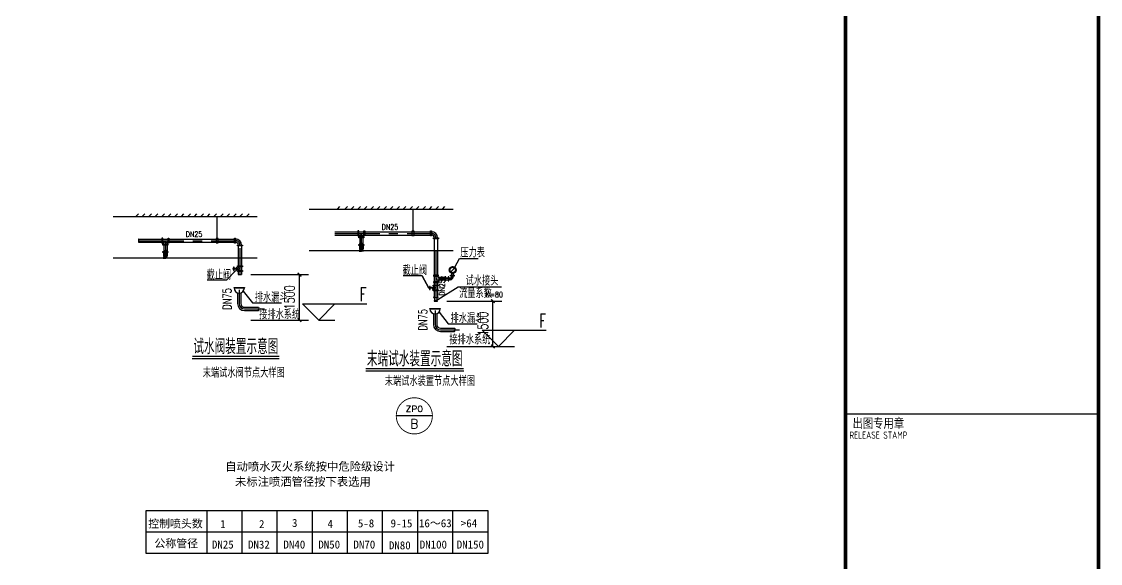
# Model space of a CAD drawing. Extents: x 1475400 to 1714963, y -629303 to -315532.
# Drawn here: x 1641670 to 1671520, y -446568 to -431595 of the extents above; entities that cross this region are included whole.
import ezdxf
from ezdxf.enums import TextEntityAlignment as Align

# ---------------------------------------------------------------- set-up
doc = ezdxf.new("R2010")
doc.units = 0
doc.header["$LTSCALE"] = 1000
doc.linetypes.add('CENTER', pattern=[2, 1.25, -0.25, 0.25, -0.25])
for name, color, linetype in [('BTTK', 7, 'Continuous'), ('FLANGE', 7, 'Continuous'), ('P-ANNO-LEVL', 3, 'Continuous'), ('PUB_TITLE', 4, 'Continuous'), ('W-DIM', 4, 'Continuous'), ('W_DIM', 4, 'Continuous'), ('WP_CENTER', 5, 'CENTER'), ('WP_D', 4, 'Continuous'), ('WP_L_LG', 6, 'Continuous')]:
    doc.layers.add(name, color=color, linetype=linetype)
doc.styles.add('_TWT_CIRCLE', font='COMPLEX', dxfattribs={"width": 1.1, "height": 3, "bigfont": 'HZTXT'})
doc.styles.add('_TWT_DIM_ELE', font='SIMPLEX', dxfattribs={"width": 0.8, "height": 3.5, "bigfont": 'HZTXT'})
doc.styles.add('A_DIM_T3', font='SIMPLEX', dxfattribs={"width": 0.7, "bigfont": 'HZ'})
doc.styles.add('H1', font='')
doc.styles.add('HZ', font='txt.shx', dxfattribs={"width": 0.9, "bigfont": 'hztxt.shx'})
doc.styles.add('HZ(TK)', font='geniso.shx', dxfattribs={"width": 0.9, "bigfont": 'hztxt.shx'})
doc.styles.get('H1').set_extended_font_data('SimSun')
doc.dimstyles.new('_TWT_ARCH&&100', dxfattribs={"dimtxt": 280, "dimasz": 100, "dimexe": 250, "dimexo": 300, "dimgap": 135, "dimtad": 1, "dimdec": 0, "dimzin": 0, "dimdsep": 46, "dimtxsty": 'A_DIM_T3', "dimblk": 'ARCHTICK', "dimcen": 0.09, "dimclrt": 7, "dimazin": 2, "dimtfac": 1, "dimtdec": 0, "dimtix": 1, "dimtmove": 2, "dimatfit": 3, "dimfxl": 1, "dimtolj": 1, "dimtzin": 0, "dimarcsym": 0})

# ---------------------------------------------------------------- blocks, each defined once
blk = doc.blocks.new('$FL')
for p, q in [((-0.5, -0.5), (-0.5, 0.5)), ((-0.5, 0.5), (0.5, 0.5)), ((0.5, 0.5), (0.5, -0.5)), ((0.5, -0.5), (-0.5, -0.5))]:
    blk.add_line(p, q)
blk = doc.blocks.new('_ArchTick')
at = {"color": 0, "linetype": 'ByBlock', "const_width": 0.4}
blk.add_lwpolyline([(-0.5, -0.5), (0.5, 0.5)], dxfattribs=at)
blk = doc.blocks.new('*D180')
at = {"layer": 'Defpoints', "color": 0, "transparency": 16777216}
for p in [(1653132, -439318), (1654712, -439318), (1653132, -440572)]:
    blk.add_point(p, dxfattribs=at)
at = {"layer": 'W-DIM', "color": 0, "lineweight": -2, "transparency": 16777216}
for p, q in [((1653432, -439318), (1654962, -439318)), ((1654712, -440572), (1654712, -439318)), ((1653432, -440572), (1654962, -440572))]:
    blk.add_line(p, q, dxfattribs=at)
at = {"layer": 'W-DIM', "color": 0, "lineweight": -2, "transparency": 16777216, "xscale": 100, "yscale": 100, "zscale": 100}
for p, rotation in [((1654712, -439318), 90), ((1654712, -440572), 270)]:
    blk.add_blockref('_ArchTick', p, dxfattribs=dict(at, rotation=rotation))
at = {"layer": 'W-DIM', "color": 7, "transparency": 16777216, "insert": (1654437, -439945), "char_height": 280, "attachment_point": 5, "rotation": 90, "style": 'A_DIM_T3'}
blk.add_mtext('\\A1;1500', dxfattribs=at)
blk = doc.blocks.new('*D181')
at = {"layer": 'Defpoints', "color": 0, "transparency": 16777216}
for p in [(1647712, -438588), (1649361, -438588), (1647712, -439842)]:
    blk.add_point(p, dxfattribs=at)
at = {"layer": 'W-DIM', "color": 0, "lineweight": -2, "transparency": 16777216}
for p, q in [((1648012, -438588), (1649611, -438588)), ((1649361, -439842), (1649361, -438588)), ((1648012, -439842), (1649611, -439842))]:
    blk.add_line(p, q, dxfattribs=at)
at = {"layer": 'W-DIM', "color": 0, "lineweight": -2, "transparency": 16777216, "xscale": 100, "yscale": 100, "zscale": 100}
for p, rotation in [((1649361, -438588), 90), ((1649361, -439842), 270)]:
    blk.add_blockref('_ArchTick', p, dxfattribs=dict(at, rotation=rotation))
at = {"layer": 'W-DIM', "color": 7, "transparency": 16777216, "insert": (1649086, -439215), "char_height": 280, "attachment_point": 5, "rotation": 90, "style": 'A_DIM_T3'}
blk.add_mtext('\\A1;1500', dxfattribs=at)
blk = doc.blocks.new('vhtemplate_2019年新竖式图框_A1')
at = {"layer": 'BTTK'}
blk.add_line((831, 336), (761, 336), dxfattribs=at)
at = {"layer": 'PUB_TITLE', "const_width": 1}
blk.add_lwpolyline([(25, 10), (831, 10), (831, 584), (25, 584)], close=True, dxfattribs=at)
blk.add_lwpolyline([(761, 10), (761, 584)], dxfattribs=at)
at = {"layer": 'BTTK', "style": 'HZ(TK)'}
for s, height, width, p in [('出图专用章', 3, 0.95, (770.12, 333.45)), ('RELEASE STAMP', 2, 0.7, (770.13, 330.24))]:
    blk.add_text(s, height=height, dxfattribs=dict(at, width=width)).set_placement(p, align=Align.MIDDLE_CENTER)
at = {"layer": 'BTTK', "color": 4, "style": 'HZ(TK)', "width": 0.9}
for tag, p in [('合作单位_001', (795.83, 509.44)), ('建设单位_001', (795.85, 207.44)), ('工程名称_001', (795.62, 174.44)), ('子项名称_001', (805.71, 157.94)), ('图纸名称_001', (795.45, 138.94))]:
    blk.add_attdef(tag, p, '', height=3.5, dxfattribs=at)
for tag, p in [('注册证书号', (808.5, 279)), ('注册印章号', (808.5, 271)), ('设计号', (806, 193)), ('图别', (789.75, 34)), ('图号', (822.25, 34)), ('版本号', (789.75, 26)), ('日期', (822.25, 26))]:
    blk.add_attdef(tag, text='', height=3.5, dxfattribs=at).set_placement(p, align=Align.MIDDLE)

msp = doc.modelspace()

# ---------------------------------------------------------------- linework, layer by layer
at = {"color": 4}
msp.add_line((1653037, -442490.8), (1652037, -442490.8), dxfattribs=at)
at = {"color": 4, "const_width": 25}
msp.add_lwpolyline([(1653037, -442490.8, 1), (1652037, -442490.8, 1)], format="xyb", close=True, dxfattribs=at)
at = {"layer": 'P-ANNO-LEVL'}
for p, q in [((1649891.4, -439842.1), (1649441.4, -439392.1)), ((1649441.4, -439392.1), (1651218.9, -439392.1)), ((1649891.4, -439842.1), (1650341.4, -439392.1)), ((1649891.4, -439842.1), (1650341.4, -439842.1)), ((1654861.7, -440572.4), (1654411.7, -440122.4)), ((1654411.7, -440122.4), (1656189.1, -440122.4)), ((1654861.7, -440572.4), (1655311.7, -440122.4)), ((1654861.7, -440572.4), (1655311.7, -440572.4))]:
    msp.add_line(p, q, dxfattribs=at)
at = {"layer": 'W_DIM'}
for p, q in [((1644208.8, -436980.5), (1648192.9, -436980.5)), ((1644830.6, -436980.5), (1644903.3, -436907.9)), ((1645010.6, -436980.5), (1645083.3, -436907.9)), ((1645190.6, -436980.5), (1645263.3, -436907.9)), ((1645370.6, -436980.5), (1645443.3, -436907.9)), ((1645550.6, -436980.5), (1645623.3, -436907.9)), ((1645730.6, -436980.5), (1645803.3, -436907.9)), ((1645910.6, -436980.5), (1645983.3, -436907.9)), ((1646090.6, -436980.5), (1646163.3, -436907.9)), ((1646270.6, -436980.5), (1646343.3, -436907.9)), ((1646450.6, -436980.5), (1646523.3, -436907.9)), ((1646630.6, -436980.5), (1646703.3, -436907.9)), ((1646810.6, -436980.5), (1646883.3, -436907.9)), ((1646990.6, -436980.5), (1647063.3, -436907.9)), ((1647081.2, -437584.8), (1647081.2, -436980.5)), ((1647170.6, -436980.5), (1647243.3, -436907.9)), ((1647350.6, -436980.5), (1647423.3, -436907.9)), ((1647530.6, -436980.5), (1647603.3, -436907.9)), ((1647710.6, -436980.5), (1647783.3, -436907.9)), ((1647890.6, -436980.5), (1647963.3, -436907.9)), ((1649630.3, -436781.9), (1653614.3, -436781.9)), ((1650406.7, -436781.9), (1650479.3, -436709.2)), ((1650612, -436781.9), (1650684.7, -436709.2)), ((1650792, -436781.9), (1650864.7, -436709.2)), ((1650972, -436781.9), (1651044.7, -436709.2)), ((1651152, -436781.9), (1651224.7, -436709.2)), ((1651332, -436781.9), (1651404.7, -436709.2)), ((1651512, -436781.9), (1651584.7, -436709.2)), ((1651692, -436781.9), (1651764.7, -436709.2)), ((1651872, -436781.9), (1651944.7, -436709.2)), ((1652052, -436781.9), (1652124.7, -436709.2)), ((1652232, -436781.9), (1652304.7, -436709.2)), ((1652412, -436781.9), (1652484.7, -436709.2)), ((1652502.6, -437386.2), (1652502.6, -436781.9)), ((1652592, -436781.9), (1652664.7, -436709.2)), ((1652772, -436781.9), (1652844.7, -436709.2)), ((1652952, -436781.9), (1653024.7, -436709.2)), ((1653132, -436781.9), (1653204.7, -436709.2)), ((1653312, -436781.9), (1653384.7, -436709.2)), ((1644208.8, -438125.1), (1648192.9, -438125.1)), ((1653614.3, -437930.7), (1649630.3, -437930.7)), ((1653659.3, -438383.2), (1653788.8, -438141.2)), ((1653788.8, -438141.2), (1654306.9, -438141.2)), ((1647596, -438473.8), (1647336.9, -438743.9)), ((1647336.9, -438743.9), (1646807.6, -438743.9)), ((1647666.7, -438587.8), (1647756.7, -438587.8)), ((1652758.3, -438619.9), (1652229, -438619.9)), ((1652936.6, -438962.1), (1652758.3, -438619.9)), ((1652758.3, -438619.9), (1652936.6, -438962.1)), ((1653188.3, -439275.9), (1653747, -438924.5)), ((1653747, -438924.5), (1654951, -438924.5)), ((1646390.5, -440906.5), (1648798, -440906.5)), ((1651192.3, -441245.3), (1653904.5, -441245.3)), ((1645112.5, -445115.8), (1645112.5, -446282.2)), ((1654576.8, -445115.8), (1645112.5, -445115.8)), ((1654576.8, -446282.2), (1654576.8, -445115.8)), ((1645112.5, -446282.2), (1654576.8, -446282.2))]:
    msp.add_line(p, q, dxfattribs=at)
at = {"layer": 'W_DIM', "const_width": 36}
for points in [[(1646390.5, -440846.5), (1648798, -440846.5)], [(1651192.3, -441185.3), (1653904.5, -441185.3)]]:
    msp.add_lwpolyline(points, dxfattribs=at)
at = {"layer": 'W_DIM'}
for points in [[(1646800.8, -446282.2), (1646800.8, -445115.8)], [(1647772.8, -446282.2), (1647772.8, -445115.8)], [(1648744.8, -446282.2), (1648744.8, -445115.8)], [(1649716.8, -446282.2), (1649716.8, -445115.8)], [(1650688.8, -446282.2), (1650688.8, -445115.8)], [(1651660.8, -446282.2), (1651660.8, -445115.8)], [(1652632.8, -446282.2), (1652632.8, -445115.8)], [(1653604.8, -446282.2), (1653604.8, -445115.8)], [(1645112.5, -445699), (1654576.8, -445699)]]:
    msp.add_lwpolyline(points, dxfattribs=at)
at = {"layer": 'WP_CENTER'}
for p, q in [((1650334.2, -437450.5), (1653013.1, -437450.5)), ((1651028.8, -437505.4), (1651067.6, -437476.9)), ((1651067.6, -437476.9), (1651106.5, -437505.4)), ((1651070.4, -437495.5), (1651070.4, -437785.5)), ((1644912.8, -437649.2), (1647591.7, -437649.2)), ((1645607.4, -437704), (1645646.2, -437675.5)), ((1645646.2, -437675.5), (1645685.1, -437704)), ((1645649, -437694.2), (1645649, -437984.1)), ((1647711.7, -437856), (1647711.7, -438576.8)), ((1651017.3, -437785.9), (1651017.3, -437874.6)), ((1651029.7, -437785.9), (1651017.3, -437785.9)), ((1651020.7, -437807.5), (1651020.7, -437875)), ((1651070.4, -437807.5), (1651020.7, -437807.5)), ((1651029.3, -437732.5), (1651032.7, -437729.2)), ((1651033, -437735.7), (1651029.3, -437732.5)), ((1651029.3, -437739), (1651032.7, -437735.7)), ((1651033, -437742.2), (1651029.3, -437739)), ((1651029.3, -437745.5), (1651032.7, -437742.2)), ((1651033, -437748.7), (1651029.3, -437745.5)), ((1651029.3, -437752), (1651032.7, -437748.7)), ((1651033, -437755.1), (1651029.3, -437752)), ((1651029.3, -437758.4), (1651032.7, -437755.1)), ((1651033, -437761.6), (1651029.3, -437758.4)), ((1651029.3, -437764.9), (1651032.7, -437761.6)), ((1651033, -437768.1), (1651029.3, -437764.9)), ((1651029.3, -437771.4), (1651032.7, -437768.1)), ((1651033, -437774.6), (1651029.3, -437771.4)), ((1651029.7, -437777.1), (1651033, -437774.6)), ((1651029.7, -437785.9), (1651029.7, -437777.1)), ((1651029.7, -437785.9), (1651070.4, -437785.9)), ((1651032.7, -437723.9), (1651070.4, -437723.9)), ((1651032.7, -437729.2), (1651032.7, -437723.9)), ((1651032.7, -437729.2), (1651070.4, -437729.2)), ((1651032.7, -437735.7), (1651070.4, -437735.7)), ((1651032.7, -437742.2), (1651070.4, -437742.2)), ((1651032.7, -437748.7), (1651070.4, -437748.7)), ((1651032.7, -437755.1), (1651070.4, -437755.1)), ((1651032.7, -437761.6), (1651070.4, -437761.6)), ((1651032.7, -437768.1), (1651070.4, -437768.1)), ((1651033, -437774.6), (1651070.4, -437774.6)), ((1651033.3, -437807.5), (1651033.3, -437866.3)), ((1651041.5, -437785.9), (1651041.5, -437807.5)), ((1651047.5, -437788.9), (1651047.5, -437804.5)), ((1651070.4, -437788.9), (1651047.5, -437788.9)), ((1651047.5, -437804.5), (1651070.4, -437804.5)), ((1651048, -437807.5), (1651048, -437812.1)), ((1651048, -437812.1), (1651070.4, -437812.1)), ((1651060.5, -437887.3), (1651060.5, -437888.3)), ((1651063.2, -437887.3), (1651060.5, -437887.3)), ((1651060.5, -437888.3), (1651070.4, -437888.3)), ((1651060.7, -437889.8), (1651060.7, -437891.3)), ((1651062.1, -437889.8), (1651060.7, -437889.8)), ((1651060.7, -437891.3), (1651070.4, -437891.3)), ((1651062, -437812.1), (1651062, -437884.2)), ((1651062, -437884.2), (1651063.2, -437887.3)), ((1651062.1, -437888.3), (1651062.1, -437889.8)), ((1651062.1, -437889.8), (1651070.4, -437889.8)), ((1651062.4, -437891.3), (1651062.4, -437893.4)), ((1651063.2, -437887.3), (1651070.4, -437887.3)), ((1651070.4, -437957.7), (1651070.4, -437713)), ((1651070.4, -437936.7), (1651070.4, -437723.9)), ((1651108.1, -437723.9), (1651070.4, -437723.9)), ((1651108.1, -437729.2), (1651070.4, -437729.2)), ((1651108.1, -437735.7), (1651070.4, -437735.7)), ((1651108.1, -437742.2), (1651070.4, -437742.2)), ((1651108.1, -437748.7), (1651070.4, -437748.7)), ((1651108.1, -437755.1), (1651070.4, -437755.1)), ((1651108.1, -437761.6), (1651070.4, -437761.6)), ((1651108.1, -437768.1), (1651070.4, -437768.1)), ((1651107.8, -437774.6), (1651070.4, -437774.6)), ((1651111.1, -437785.9), (1651070.4, -437785.9)), ((1651070.4, -437788.9), (1651093.2, -437788.9)), ((1651093.2, -437804.5), (1651070.4, -437804.5)), ((1651070.4, -437807.5), (1651120, -437807.5)), ((1651092.7, -437812.1), (1651070.4, -437812.1)), ((1651077.6, -437887.3), (1651070.4, -437887.3)), ((1651080.3, -437888.3), (1651070.4, -437888.3)), ((1651078.7, -437889.8), (1651070.4, -437889.8)), ((1651080, -437891.3), (1651070.4, -437891.3)), ((1651078.7, -437884.2), (1651077.6, -437887.3)), ((1651077.6, -437887.3), (1651080.3, -437887.3)), ((1651078.4, -437891.3), (1651078.4, -437893.4)), ((1651078.7, -437812.1), (1651078.7, -437884.2)), ((1651078.7, -437888.3), (1651078.7, -437889.8)), ((1651078.7, -437889.8), (1651080, -437889.8)), ((1651080, -437889.8), (1651080, -437891.3)), ((1651080.3, -437887.3), (1651080.3, -437888.3)), ((1651092.7, -437807.5), (1651092.7, -437812.1)), ((1651093.2, -437788.9), (1651093.2, -437804.5)), ((1651099.2, -437785.9), (1651099.2, -437807.5)), ((1651107.4, -437807.5), (1651107.4, -437866.3)), ((1651107.8, -437735.7), (1651111.5, -437732.5)), ((1651107.8, -437742.2), (1651111.5, -437739)), ((1651107.8, -437748.7), (1651111.5, -437745.5)), ((1651107.8, -437755.1), (1651111.5, -437752)), ((1651107.8, -437761.6), (1651111.5, -437758.4)), ((1651107.8, -437768.1), (1651111.5, -437764.9)), ((1651107.8, -437774.6), (1651111.5, -437771.4)), ((1651111.1, -437777.1), (1651107.8, -437774.6)), ((1651108.1, -437729.2), (1651108.1, -437723.9)), ((1651111.5, -437732.5), (1651108.1, -437729.2)), ((1651111.5, -437739), (1651108.1, -437735.7)), ((1651111.5, -437745.5), (1651108.1, -437742.2)), ((1651111.5, -437752), (1651108.1, -437748.7)), ((1651111.5, -437758.4), (1651108.1, -437755.1)), ((1651111.5, -437764.9), (1651108.1, -437761.6)), ((1651111.5, -437771.4), (1651108.1, -437768.1)), ((1651111.1, -437785.9), (1651111.1, -437777.1)), ((1651120, -437807.5), (1651120, -437875)), ((1651123.5, -437785.9), (1651123.5, -437874.6)), ((1645632, -438125.1), (1645588.5, -438125.1)), ((1645588.5, -438125.1), (1645588.5, -438131.1)), ((1645588.5, -438131.1), (1645649, -438131.1)), ((1645591.5, -438125.1), (1645591.5, -438131.1)), ((1645595.4, -438131.1), (1645595.4, -438125.1)), ((1645608.3, -437980.3), (1645595.9, -437980.3)), ((1645595.9, -437980.3), (1645595.9, -438069)), ((1645649, -438001.9), (1645599.3, -438001.9)), ((1645599.3, -438001.9), (1645599.3, -438069.4)), ((1645601, -438125.1), (1645601, -438131.1)), ((1645606.3, -438125.1), (1645606.3, -438131.1)), ((1645607.9, -437926.9), (1645611.3, -437923.6)), ((1645611.6, -437930.1), (1645607.9, -437926.9)), ((1645607.9, -437933.4), (1645611.3, -437930.1)), ((1645611.6, -437936.6), (1645607.9, -437933.4)), ((1645607.9, -437939.9), (1645611.3, -437936.6)), ((1645611.6, -437943.1), (1645607.9, -437939.9)), ((1645607.9, -437946.4), (1645611.3, -437943.1)), ((1645611.6, -437949.6), (1645607.9, -437946.4)), ((1645607.9, -437952.8), (1645611.3, -437949.6)), ((1645611.6, -437956), (1645607.9, -437952.8)), ((1645607.9, -437959.3), (1645611.3, -437956)), ((1645611.6, -437962.5), (1645607.9, -437959.3)), ((1645607.9, -437965.8), (1645611.3, -437962.5)), ((1645611.6, -437969), (1645607.9, -437965.8)), ((1645608.3, -437971.5), (1645611.6, -437969)), ((1645608.3, -437980.3), (1645608.3, -437971.5)), ((1645608.3, -437980.3), (1645649, -437980.3)), ((1645611.3, -437923.6), (1645611.3, -437918.3)), ((1645611.3, -437918.3), (1645649, -437918.3)), ((1645611.3, -437923.6), (1645649, -437923.6)), ((1645611.3, -437930.1), (1645649, -437930.1)), ((1645611.3, -437936.6), (1645649, -437936.6)), ((1645611.3, -437943.1), (1645649, -437943.1)), ((1645611.3, -437949.6), (1645649, -437949.6)), ((1645611.3, -437956), (1645649, -437956)), ((1645611.3, -437962.5), (1645649, -437962.5)), ((1645611.6, -437969), (1645649, -437969)), ((1645611.9, -438001.9), (1645611.9, -438060.7)), ((1645614.1, -438125.1), (1645614.1, -438131.1)), ((1645620.1, -437980.3), (1645620.1, -438001.9)), ((1645623.4, -438125.1), (1645623.4, -438131.1)), ((1645649, -437983.3), (1645626.1, -437983.3)), ((1645626.1, -437983.3), (1645626.1, -437998.9)), ((1645626.1, -437998.9), (1645649, -437998.9)), ((1645626.6, -438001.9), (1645626.6, -438006.5)), ((1645626.6, -438006.5), (1645649, -438006.5)), ((1645631.1, -438125.1), (1645631.1, -438131.1)), ((1645633, -438112), (1645632, -438125.1)), ((1645632, -438125.1), (1645649, -438125.1)), ((1645634.7, -438087.8), (1645633, -438112)), ((1645641, -438087.8), (1645634.7, -438087.8)), ((1645635, -438131.1), (1645635, -438134)), ((1645635, -438134), (1645649, -438134)), ((1645641.7, -438081.7), (1645639.1, -438081.7)), ((1645639.1, -438081.7), (1645639.1, -438082.7)), ((1645639.1, -438082.7), (1645649, -438082.7)), ((1645640.7, -438084.2), (1645639.3, -438084.2)), ((1645639.3, -438084.2), (1645639.3, -438085.8)), ((1645639.3, -438085.8), (1645649, -438085.8)), ((1645640.6, -438006.5), (1645640.6, -438078.6)), ((1645640.6, -438078.6), (1645641.7, -438081.7)), ((1645640.7, -438082.7), (1645640.7, -438084.2)), ((1645640.7, -438084.2), (1645649, -438084.2)), ((1645641, -438085.8), (1645641, -438087.8)), ((1645641, -438087.8), (1645649, -438087.8)), ((1645641.7, -438081.7), (1645649, -438081.7)), ((1645644.3, -438125.1), (1645644.3, -438131.1)), ((1645649, -438152.1), (1645649, -437907.4)), ((1645686.6, -437918.3), (1645649, -437918.3)), ((1645649, -438131.1), (1645649, -437918.3)), ((1645686.6, -437923.6), (1645649, -437923.6)), ((1645686.6, -437930.1), (1645649, -437930.1)), ((1645686.6, -437936.6), (1645649, -437936.6)), ((1645686.6, -437943.1), (1645649, -437943.1)), ((1645686.6, -437949.6), (1645649, -437949.6)), ((1645686.6, -437956), (1645649, -437956)), ((1645686.6, -437962.5), (1645649, -437962.5)), ((1645686.3, -437969), (1645649, -437969)), ((1645689.6, -437980.3), (1645649, -437980.3)), ((1645649, -437983.3), (1645671.8, -437983.3)), ((1645671.8, -437998.9), (1645649, -437998.9)), ((1645649, -438001.9), (1645698.6, -438001.9)), ((1645671.3, -438006.5), (1645649, -438006.5)), ((1645656.2, -438081.7), (1645649, -438081.7)), ((1645658.8, -438082.7), (1645649, -438082.7)), ((1645657.3, -438084.2), (1645649, -438084.2)), ((1645658.6, -438085.8), (1645649, -438085.8)), ((1645656.9, -438087.8), (1645649, -438087.8)), ((1645666, -438125.1), (1645649, -438125.1)), ((1645649, -438134), (1645649, -438131.1)), ((1645709.5, -438131.1), (1645649, -438131.1)), ((1645649, -438134), (1645649, -438131.1)), ((1645663, -438134), (1645649, -438134)), ((1645653.6, -438125.1), (1645653.6, -438131.1)), ((1645657.3, -438078.6), (1645656.2, -438081.7)), ((1645656.2, -438081.7), (1645658.8, -438081.7)), ((1645656.9, -438085.8), (1645656.9, -438087.8)), ((1645656.9, -438087.8), (1645663.2, -438087.8)), ((1645657.3, -438006.5), (1645657.3, -438078.6)), ((1645657.3, -438082.7), (1645657.3, -438084.2)), ((1645657.3, -438084.2), (1645658.6, -438084.2)), ((1645658.6, -438084.2), (1645658.6, -438085.8)), ((1645658.8, -438081.7), (1645658.8, -438082.7)), ((1645663, -438131.1), (1645663, -438134)), ((1645663.2, -438087.8), (1645664.9, -438112)), ((1645664.9, -438112), (1645666, -438125.1)), ((1645666, -438125.1), (1645709.5, -438125.1)), ((1645666.9, -438125.1), (1645666.9, -438131.1)), ((1645671.3, -438001.9), (1645671.3, -438006.5)), ((1645671.8, -437983.3), (1645671.8, -437998.9)), ((1645674.5, -438125.1), (1645674.5, -438131.1)), ((1645677.8, -437980.3), (1645677.8, -438001.9)), ((1645683.8, -438125.1), (1645683.8, -438131.1)), ((1645686, -438001.9), (1645686, -438060.7)), ((1645686.3, -437930.1), (1645690.1, -437926.9)), ((1645686.3, -437936.6), (1645690.1, -437933.4)), ((1645686.3, -437943.1), (1645690.1, -437939.9)), ((1645686.3, -437949.6), (1645690.1, -437946.4)), ((1645686.3, -437956), (1645690.1, -437952.8)), ((1645686.3, -437962.5), (1645690.1, -437959.3)), ((1645686.3, -437969), (1645690.1, -437965.8)), ((1645689.6, -437971.5), (1645686.3, -437969)), ((1645686.6, -437923.6), (1645686.6, -437918.3)), ((1645690.1, -437926.9), (1645686.6, -437923.6)), ((1645690.1, -437933.4), (1645686.6, -437930.1)), ((1645690.1, -437939.9), (1645686.6, -437936.6)), ((1645690.1, -437946.4), (1645686.6, -437943.1)), ((1645690.1, -437952.8), (1645686.6, -437949.6)), ((1645690.1, -437965.8), (1645686.6, -437962.5)), ((1645689.6, -437980.3), (1645689.6, -437971.5)), ((1645689.6, -437980.3), (1645702, -437980.3)), ((1645691.6, -438125.1), (1645691.6, -438131.1)), ((1645696.9, -438125.1), (1645696.9, -438131.1)), ((1645698.6, -438001.9), (1645698.6, -438069.4)), ((1645702, -437980.3), (1645702, -438069)), ((1645702.6, -438131.1), (1645702.6, -438125.1)), ((1645706.4, -438125.1), (1645706.4, -438131.1)), ((1645709.5, -438125.1), (1645709.5, -438131.1)), ((1651009.9, -437930.7), (1651009.9, -437936.7)), ((1651053.4, -437930.7), (1651009.9, -437930.7)), ((1651009.9, -437936.7), (1651070.4, -437936.7)), ((1651012.9, -437930.7), (1651012.9, -437936.7)), ((1651016.8, -437936.7), (1651016.8, -437930.7)), ((1651022.5, -437930.7), (1651022.5, -437936.7)), ((1651027.7, -437930.7), (1651027.7, -437936.7)), ((1651035.5, -437930.7), (1651035.5, -437936.7)), ((1651044.8, -437930.7), (1651044.8, -437936.7)), ((1651052.5, -437930.7), (1651052.5, -437936.7)), ((1651054.5, -437917.6), (1651053.4, -437930.7)), ((1651053.4, -437930.7), (1651070.4, -437930.7)), ((1651056.2, -437893.4), (1651054.5, -437917.6)), ((1651062.4, -437893.4), (1651056.2, -437893.4)), ((1651056.4, -437936.7), (1651056.4, -437939.6)), ((1651056.4, -437939.6), (1651070.4, -437939.6)), ((1651062.4, -437893.4), (1651070.4, -437893.4)), ((1651065.8, -437930.7), (1651065.8, -437936.7)), ((1651078.4, -437893.4), (1651070.4, -437893.4)), ((1651087.4, -437930.7), (1651070.4, -437930.7)), ((1651070.4, -437939.6), (1651070.4, -437936.7)), ((1651130.9, -437936.7), (1651070.4, -437936.7)), ((1651070.4, -437939.6), (1651070.4, -437936.7)), ((1651084.4, -437939.6), (1651070.4, -437939.6)), ((1651075, -437930.7), (1651075, -437936.7)), ((1651078.4, -437893.4), (1651084.6, -437893.4)), ((1651084.4, -437936.7), (1651084.4, -437939.6)), ((1651084.6, -437893.4), (1651086.3, -437917.6)), ((1651086.3, -437917.6), (1651087.4, -437930.7)), ((1651087.4, -437930.7), (1651130.9, -437930.7)), ((1651088.3, -437930.7), (1651088.3, -437936.7)), ((1651096, -437930.7), (1651096, -437936.7)), ((1651105.2, -437930.7), (1651105.2, -437936.7)), ((1651113, -437930.7), (1651113, -437936.7)), ((1651118.3, -437930.7), (1651118.3, -437936.7)), ((1651124, -437936.7), (1651124, -437930.7)), ((1651127.8, -437930.7), (1651127.8, -437936.7)), ((1651130.9, -437930.7), (1651130.9, -437936.7)), ((1653133.1, -437925.7), (1653133.1, -439208.7)), ((1647618.7, -438414.2), (1647518.1, -438414.2)), ((1647518.1, -438414.2), (1647518.1, -438432.2)), ((1647618.7, -438432.2), (1647518.1, -438432.2)), ((1647627, -438396.7), (1647609, -438396.7)), ((1647609, -438396.7), (1647609, -438451.7)), ((1647609, -438451.7), (1647627, -438451.7)), ((1647627, -438451.7), (1647627, -438396.7)), ((1647704.1, -438422.6), (1647671.1, -438447.9)), ((1647671.6, -438398.2), (1647704.1, -438422.6)), ((1653544.9, -438507.9), (1653654.5, -438403.9)), ((1653173.2, -438685.8), (1653140.7, -438710.2)), ((1653140.7, -438710.2), (1653173.7, -438735.5)), ((1653529.5, -438705), (1653203.1, -438705)), ((1653308, -438645.3), (1653284, -438645.3)), ((1653284, -438645.3), (1653284, -438763.3)), ((1653284, -438763.3), (1653308, -438763.3)), ((1653308, -438763.3), (1653308, -438645.3)), ((1653406.8, -438645.3), (1653382.8, -438645.3)), ((1653382.8, -438645.3), (1653382.8, -438763.3)), ((1653382.8, -438763.3), (1653406.8, -438763.3)), ((1653406.8, -438763.3), (1653406.8, -438645.3)), ((1653406.8, -438671.3), (1653473.9, -438680)), ((1653406.8, -438738.8), (1653473.9, -438730.1)), ((1653495.2, -438653), (1653473.9, -438653)), ((1653473.9, -438653), (1653473.9, -438757)), ((1653473.9, -438757), (1653495.2, -438757)), ((1653495.2, -438757), (1653495.2, -438653)), ((1653537.8, -438605.8), (1653652.2, -438605.8)), ((1653537.8, -438623.8), (1653537.8, -438605.8)), ((1653537.8, -438623.8), (1653652.2, -438623.8)), ((1653573.2, -438633.2), (1653573.2, -438549.4)), ((1653620.9, -438633.2), (1653620.9, -438550.1)), ((1653652.2, -438623.8), (1653652.2, -438605.8)), ((1653037.2, -438944.1), (1652936.6, -438944.1)), ((1652936.6, -438944.1), (1652936.6, -438962.1)), ((1653037.2, -438962.1), (1652936.6, -438962.1)), ((1653027.5, -438981.7), (1653045.5, -438981.7)), ((1653045.5, -438981.7), (1653045.5, -438926.7)), ((1653122.6, -438952.5), (1653089.6, -438977.8)), ((1653090.1, -438928.2), (1653122.6, -438952.5)), ((1653196.2, -439205.9), (1653068.9, -439205.9)), ((1653068.9, -439205.9), (1653068.9, -439223.4)), ((1653068.9, -439223.4), (1653196.2, -439223.4)), ((1653178.4, -439305.3), (1653085.4, -439305.3)), ((1653085.4, -439305.3), (1653085.4, -439318.1)), ((1653085.4, -439318.1), (1653178.4, -439318.1)), ((1653088.2, -439222.8), (1653103.4, -439305.3)), ((1653103.4, -439305.3), (1653163.1, -439305.3)), ((1653163.1, -439305.3), (1653178.7, -439222.8)), ((1653178.4, -439318.1), (1653178.4, -439305.3)), ((1653196.2, -439223.4), (1653196.2, -439205.9))]:
    msp.add_line(p, q, dxfattribs=at)
for points in [[(1647050.3, -437708.1), (1647112, -437708.1), (1647112, -437584.8), (1647050.3, -437584.8)], [(1652471.7, -437509.5), (1652533.4, -437509.5), (1652533.4, -437386.2), (1652471.7, -437386.2)], [(1647537.1, -438471.5), (1647555.1, -438471.5), (1647555.1, -438381.5), (1647537.1, -438381.5)], [(1652955.6, -439001.4), (1652973.6, -439001.4), (1652973.6, -438911.4), (1652955.6, -438911.4)]]:
    msp.add_lwpolyline(points, close=True, dxfattribs=at)
for points, format in [([(1644912.8, -437604.2, 0.5), (1644912.8, -437649.2, -0.5), (1644912.8, -437694.2, -0.5), (1644912.8, -437649.2, -0.5)], "xyb"), ([(1653654.5, -438403.9, 0, 30, 0), (1653599.8, -438457.5, 30, 30, 0)], "xyseb")]:
    msp.add_lwpolyline(points, format=format, dxfattribs=at)
for radius in [93, 75]:
    msp.add_circle((1653598.2, -438459.9), radius, dxfattribs=at)
for centre, radius, start, end in [((1653013.1, -437570.5), 120, 0, 90), ((1647591.7, -437769.2), 120, 0, 90), ((1651066.5, -437869.6), 49.4, 185.81713, 255.93663), ((1651073.5, -437866.2), 53.5, 189.48088, 249.24345), ((1651066.4, -437861.6), 33.4, 188.06255, 252.15448), ((1651074.4, -437861.6), 33.4, 287.84552, 351.93745), ((1651067.2, -437866.2), 53.5, 290.75655, 350.51912), ((1651074.3, -437869.6), 49.4, 284.06337, 354.18287), ((1645645, -438064), 49.4, 185.81713, 255.93663), ((1645652.1, -438060.6), 53.5, 189.48088, 249.24345), ((1645645, -438056), 33.4, 188.06255, 252.15448), ((1645653, -438056), 33.4, 287.84552, 351.93745), ((1645645.8, -438060.6), 53.5, 290.75655, 350.51912), ((1645652.9, -438064), 49.4, 284.06337, 354.18287), ((1647618.7, -438366.2), 48, 270, 0), ((1647618.7, -438480.2), 48, 0, 90), ((1653226.1, -438627.9), 48, 180, 244.69731), ((1653226.1, -438779.6), 48, 121.8223, 180), ((1653524.9, -438633.2), 72, 270, 0), ((1653037.2, -438896.1), 48, 270, 0), ((1653037.2, -439010.1), 48, 0, 90)]:
    msp.add_arc(centre, radius, start, end, dxfattribs=at)
at = {"layer": 'WP_D'}
for p, q in [((1650334.2, -437405.5), (1650972.8, -437405.5)), ((1650334.2, -437495.5), (1650972.8, -437495.5)), ((1650996.8, -437405.5), (1651144, -437405.5)), ((1651025.4, -437525.5), (1651025.4, -437546.2)), ((1651025.4, -437570.2), (1651025.4, -437757.5)), ((1651115.4, -437525.5), (1651115.4, -437546.2)), ((1651115.4, -437570.2), (1651115.4, -437757.5)), ((1651168, -437405.5), (1652986.1, -437405.5)), ((1651168, -437495.5), (1652986.1, -437495.5)), ((1653010.1, -437405.5), (1653013.1, -437405.5)), ((1653010.1, -437495.5), (1653013.1, -437495.5)), ((1653088.1, -437570.5), (1653088.1, -437573.5)), ((1653178.1, -437570.5), (1653178.1, -437573.5)), ((1644912.8, -437604.2), (1645551.3, -437604.2)), ((1644912.8, -437694.2), (1645551.3, -437694.2)), ((1645575.3, -437604.2), (1645722.6, -437604.2)), ((1645604, -437724.2), (1645604, -437744.9)), ((1645604, -437768.9), (1645604, -437951.9)), ((1645694, -437724.2), (1645694, -437744.9)), ((1645694, -437768.9), (1645694, -437951.9)), ((1645746.6, -437604.2), (1647564.7, -437604.2)), ((1645746.6, -437694.2), (1647564.7, -437694.2)), ((1647588.7, -437604.2), (1647591.7, -437604.2)), ((1647588.7, -437694.2), (1647591.7, -437694.2)), ((1647666.7, -437769.2), (1647666.7, -437772.2)), ((1647666.7, -437796.2), (1647666.7, -438347.6)), ((1647756.7, -437769.2), (1647756.7, -437772.2)), ((1647756.7, -437796.2), (1647756.7, -438347.6)), ((1653088.1, -437597.5), (1653088.1, -438223.6)), ((1653178.1, -437597.5), (1653178.1, -438223.6)), ((1647756.7, -438371.6), (1647756.7, -438477.8)), ((1653088.1, -438223.6), (1653088.1, -438603.6)), ((1653178.1, -438223.6), (1653178.1, -438377.7)), ((1653178.1, -438377.7), (1653178.1, -438603.6)), ((1647666.7, -438501.8), (1647666.7, -438587.8)), ((1647756.7, -438501.8), (1647756.7, -438587.8)), ((1653088.1, -438629.2), (1653088.1, -438785.4)), ((1653178.1, -438774.9), (1653178.1, -438785.4)), ((1653406.8, -438738.8), (1653200.8, -438738.8)), ((1653406.8, -438671.3), (1653203.1, -438671.3)), ((1653528.3, -438681.4), (1653496.2, -438681.4)), ((1653533.8, -438728.8), (1653496.2, -438728.8)), ((1653088.1, -438809.4), (1653088.1, -439205.9)), ((1653178.1, -438809.4), (1653178.1, -439205.9))]:
    msp.add_line(p, q, dxfattribs=at)
for centre, radius, start, end in [((1650995.4, -437525.5), 30, 0, 90), ((1651145.4, -437525.5), 30, 90, 180), ((1653013.1, -437570.5), 165, 0, 90), ((1653013.1, -437570.5), 75, 0, 90), ((1645574, -437724.2), 30, 0, 90), ((1645724, -437724.2), 30, 90, 180), ((1647591.7, -437769.2), 165, 0, 90), ((1647591.7, -437769.2), 75, 0, 90), ((1653525.2, -438633.2), 48, 270, 0), ((1653524.9, -438633.2), 96, 275.34229, 0)]:
    msp.add_arc(centre, radius, start, end, dxfattribs=at)
at = {"layer": 'WP_L_LG', "color": 4}
for p, q in [((1647548.2, -438942.9), (1647835.2, -438942.9)), ((1647548.2, -438954.5), (1647548.2, -438942.9)), ((1647548.2, -438954.5), (1647835.2, -438954.5)), ((1647593.2, -438954.5), (1647593.2, -438942.9)), ((1647691.7, -439006.2), (1647691.7, -439386)), ((1647790.2, -438954.5), (1647790.2, -438942.9)), ((1647803.1, -439045), (1648056.8, -439368.4)), ((1647835.2, -438942.9), (1647835.2, -438954.5)), ((1647646.7, -439090.7), (1647646.7, -439386)), ((1647736.7, -439090.7), (1647736.7, -439386)), ((1648056.8, -439368.4), (1648860.9, -439368.4)), ((1647841.7, -439491), (1648229, -439491)), ((1647841.7, -439536), (1648368.4, -439536)), ((1647841.7, -439581), (1648229, -439581)), ((1652966.9, -439520.2), (1653253.9, -439520.2)), ((1652966.9, -439531.7), (1652966.9, -439520.2)), ((1652966.9, -439531.7), (1653253.9, -439531.7)), ((1653011.9, -439531.7), (1653011.9, -439520.2)), ((1653065.4, -439668), (1653065.4, -439963.2)), ((1653110.4, -439583.5), (1653110.4, -439963.2)), ((1653155.4, -439668), (1653155.4, -439963.2)), ((1653208.9, -439531.7), (1653208.9, -439520.2)), ((1653221.8, -439622.2), (1653475.5, -439945.6)), ((1653253.9, -439520.2), (1653253.9, -439531.7)), ((1653475.5, -439945.6), (1654279.6, -439945.6)), ((1653260.4, -440068.2), (1653647.7, -440068.2)), ((1653260.4, -440113.2), (1653787.1, -440113.2)), ((1653260.4, -440158.2), (1653647.7, -440158.2))]:
    msp.add_line(p, q, dxfattribs=at)
for points in [[(1648229, -439491, -0.5), (1648229, -439536, 0.5), (1648229, -439581, 0.5), (1648229, -439536, 0.5)], [(1653647.7, -440068.2, -0.5), (1653647.7, -440113.2, 0.5), (1653647.7, -440158.2, 0.5), (1653647.7, -440113.2, 0.5)]]:
    msp.add_lwpolyline(points, format="xyb", dxfattribs=at)
for centre, radius, end in [((1647691.7, -438954.5), 143.5, 0), ((1647841.7, -439386), 195, 270), ((1647841.7, -439386), 150, 270), ((1647841.7, -439386), 105, 270), ((1653110.4, -439531.7), 143.5, 0), ((1653260.4, -439963.2), 195, 270), ((1653260.4, -439963.2), 150, 270), ((1653260.4, -439963.2), 105, 270)]:
    msp.add_arc(centre, radius, 180, end, dxfattribs=at)

# ---------------------------------------------------------------- block references
at = {"xscale": 100.1, "yscale": 100.1, "zscale": 100.1}
msp.add_blockref('vhtemplate_2019年新竖式图框_A1', (1588286.6, -476080.2), dxfattribs=at)
at = {"layer": 'FLANGE', "yscale": 138, "zscale": 30}
for p, xscale, rotation in [((1645563.3, -437649.2), -24, 180), ((1645734.6, -437649.2), 24, 180), ((1647576.7, -437649.2), 24, 180), ((1650984.8, -437450.5), -24, 180), ((1651070.4, -437558.2), 24, 270), ((1651156, -437450.5), 24, 180), ((1652998.1, -437450.5), 24, 180), ((1653133.1, -437585.5), 24, 270), ((1653133.1, -437585.5), 24, 270), ((1645649, -437756.9), 24, 270), ((1647711.7, -437784.2), 24, 270), ((1647711.7, -437784.2), 24, 270), ((1647711.7, -438359.6), 24, 270), ((1647711.7, -438489.8), 24, 270), ((1653133.1, -438617.2), -24, 90), ((1653133.1, -438797.4), -24, 90), ((1653130.2, -438889.6), 24, 270), ((1653130.2, -439019.7), 24, 270)]:
    msp.add_blockref('$FL', p, dxfattribs=dict(at, xscale=xscale, rotation=rotation))
at = {"layer": 'WP_CENTER', "xscale": 24, "yscale": 138, "zscale": 30, "rotation": 270}
for p in [(1651070.4, -437769.5), (1645649, -437963.9)]:
    msp.add_blockref('$FL', p, dxfattribs=at)

# ---------------------------------------------------------------- texts
at = {"style": 'HZ', "width": 0.7}
for s, p in [('末端试水阀节点大样图', (1646683.5, -441430.5)), ('末端试水装置节点大样图', (1651721.4, -441661))]:
    msp.add_text(s, height=240, dxfattribs=at).set_placement(p)
at = {"color": 7, "style": '_TWT_CIRCLE'}
for s, height, p, p2 in [('ZP0', 163.64, (1652297, -442380.8), (1652777, -442380.8)), ('B', 252.8, (1652424.5, -442837.4), (1652649.6, -442837.4))]:
    msp.add_text(s, height=height, dxfattribs=at).set_placement(p, p2, align=Align.FIT)
at = {"layer": 'P-ANNO-LEVL', "color": 7, "style": '_TWT_DIM_ELE', "width": 0.64}
for p in [(1651025.3, -439317.1), (1655995.5, -440047.4)]:
    msp.add_text('F', height=375, dxfattribs=at).set_placement(p)
at = {"layer": 'W_DIM', "style": 'HZ', "width": 0.7}
for s, p in [('DN25', (1651863, -437270.5)), ('DN25', (1646441.6, -437469.2)), ('K=80', (1654747.2, -439138.6))]:
    msp.add_text(s, height=150, dxfattribs=at).set_placement(p, align=Align.MIDDLE)
for s, height, p in [('压力表', 240, (1653809.7, -438110.7)), ('截止阀', 240, (1646789.1, -438723.1)), ('截止阀', 240, (1652210.5, -438599)), ('试水接头', 240, (1653955.1, -438887.2)), ('流量系数', 240, (1653776.1, -439232.4)), ('试水阀装置示意图', 420, (1646422.7, -440786.5)), ('末端试水装置示意图', 420, (1651224.5, -441125.3))]:
    msp.add_text(s, height=height, dxfattribs=at).set_placement(p)
msp.add_text('DN25', height=150, rotation=90, dxfattribs=at).set_placement((1653301.6, -438943.2), align=Align.MIDDLE)
at = {"layer": 'W_DIM', "style": 'H1'}
msp.add_text('自动喷水灭火系统按中危险级设计', height=229.5, dxfattribs=at).set_placement((1649652.7, -444005.2), align=Align.CENTER)
for s, height, p in [('未标注喷洒管径按下表选用', 229.5, (1647575.9, -444426)), ('控制喷头数', 221.54, (1645172.1, -445580.2)), ('3', 221.5, (1649152, -445561.3)), ('5-8', 221.54, (1650974.8, -445572.3)), ('9-15', 221.54, (1651879.5, -445572.3)), ('16～63', 221.54, (1652665.2, -445569.4)), ('>64', 221.54, (1653824.3, -445569.4)), ('1', 221.5, (1647164.5, -445592.3)), ('2', 221.5, (1648239.2, -445592.3)), ('4', 221.5, (1650135.1, -445586.2)), ('公称管径', 221.54, (1645344.4, -446127.2)), ('DN25', 221.54, (1646936.6, -446158.1)), ('DN32', 221.54, (1647935.3, -446158.1)), ('DN40', 221.54, (1648916.4, -446158.1)), ('DN50', 221.54, (1649880.5, -446158.1)), ('DN70', 221.54, (1650853.1, -446158.1)), ('DN100', 221.54, (1652686.9, -446158.1)), ('DN150', 221.54, (1653710.3, -446158.1)), ('DN80', 221.54, (1651833.5, -446179.8))]:
    msp.add_text(s, height=height, dxfattribs=at).set_placement(p)
at = {"layer": 'WP_L_LG', "color": 4, "style": 'HZ', "width": 0.7}
for p in [(1647474.2, -439559.6), (1652892.9, -440136.8)]:
    msp.add_text('DN75', height=240, rotation=90, dxfattribs=at).set_placement(p)
for s, p in [('排水漏斗', (1648120.8, -439347.5)), ('接排水系统', (1648245.3, -439818)), ('排水漏斗', (1653539.5, -439924.7)), ('接排水系统', (1653506.6, -440512.7))]:
    msp.add_text(s, height=240, dxfattribs=at).set_placement(p)

# ---------------------------------------------------------------- dimensions: what is measured, and where the dimension line sits
at = {"layer": 'W-DIM'}
for p1, p2, distance, picture, middle in [((1647711.7, -439842.1), (1647711.7, -438587.8), -1649.7, '*D181', (1649086.4, -439215)), ((1653131.9, -440572.4), (1653131.9, -439318.1), -1579.7, '*D180', (1654436.7, -439945.2))]:
    dim = msp.add_aligned_dim(p1=p1, p2=p2, distance=distance, text='1500', dimstyle='_TWT_ARCH&&100', dxfattribs=at)
    dim.commit()
    dim.dimension.update_dxf_attribs({"geometry": picture, "text_midpoint": middle})

doc.saveas('drawing.dxf')
